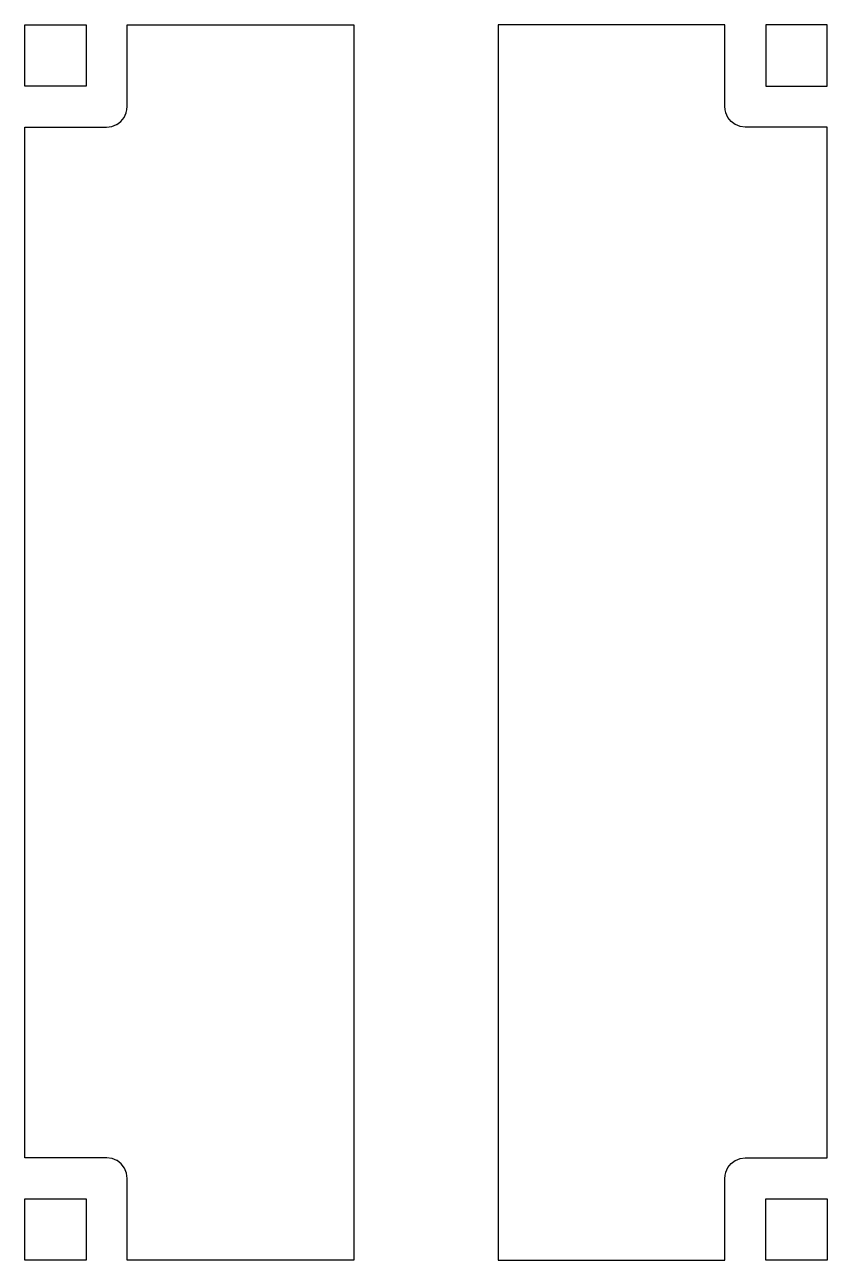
# Model space of a CAD drawing. Header units: millimetres. Extents: x 0 to 195, y 0 to 300.
import ezdxf

# ---------------------------------------------------------------- set-up
doc = ezdxf.new("R2010")
doc.units = ezdxf.units.MM
doc.layers.add('Mesh_cs003', color=7, linetype='CONTINUOUS')

msp = doc.modelspace()

# ---------------------------------------------------------------- linework, layer by layer
at = {"layer": 'Mesh_cs003'}
for p, q in [((0, 299.577, 11.9), (0, 300.074, 11.9)), ((0, 300.074, 11.9), (0.496668, 300.074, 11.9)), ((0.496668, 300.074, 11.9), (14.9, 300.074, 11.9)), ((14.9, 300.074, 11.9), (14.9, 285.671, 11.9)), ((24.9, 299.411, 11.9), (24.9, 300.074, 11.9)), ((24.9, 300.074, 11.9), (30.41, 300.074, 11.9)), ((30.41, 300.074, 11.9), (80, 300.074, 11.9)), ((80, 300.074, 11.9), (80, 30.0075, 11.9)), ((164.59, 300.074, 11.9), (115, 300.074, 11.9)), ((115, 300.074, 11.9), (115, 30.0075, 11.9)), ((170.1, 300.074, 11.9), (164.59, 300.074, 11.9)), ((170.1, 299.411, 11.9), (170.1, 300.074, 11.9)), ((194.503, 300.074, 11.9), (180.1, 300.074, 11.9)), ((180.1, 300.074, 11.9), (180.1, 285.671, 11.9)), ((195, 300.074, 11.9), (194.503, 300.074, 11.9)), ((195, 299.577, 11.9), (195, 300.074, 11.9)), ((0, 285.174, 11.9), (0, 299.577, 11.9)), ((24.9, 280.174, 11.9), (24.9, 299.411, 11.9)), ((170.1, 280.174, 11.9), (170.1, 299.411, 11.9)), ((195, 285.174, 11.9), (195, 299.577, 11.9)), ((0.496668, 285.174, 11.9), (0, 285.174, 11.9)), ((14.9, 285.174, 11.9), (0.496668, 285.174, 11.9)), ((14.9, 285.671, 11.9), (14.9, 285.174, 11.9)), ((180.1, 285.671, 11.9), (180.1, 285.174, 11.9)), ((180.1, 285.174, 11.9), (194.503, 285.174, 11.9)), ((194.503, 285.174, 11.9), (195, 285.174, 11.9)), ((24.691, 278.744, 11.9), (24.844, 279.433, 11.9)), ((24.844, 279.433, 11.9), (24.8488, 279.472, 11.9)), ((24.8488, 279.472, 11.9), (24.9, 280.174, 11.9)), ((170.151, 279.472, 11.9), (170.1, 280.174, 11.9)), ((170.156, 279.433, 11.9), (170.151, 279.472, 11.9)), ((170.309, 278.744, 11.9), (170.156, 279.433, 11.9)), ((22.3599, 275.822, 11.9), (23.3509, 276.558, 11.9)), ((23.3509, 276.558, 11.9), (23.3779, 276.582, 11.9)), ((23.3779, 276.582, 11.9), (24.1501, 277.546, 11.9)), ((24.1501, 277.546, 11.9), (24.1731, 277.578, 11.9)), ((24.1731, 277.578, 11.9), (24.6757, 278.705, 11.9)), ((24.6757, 278.705, 11.9), (24.691, 278.744, 11.9)), ((170.324, 278.705, 11.9), (170.309, 278.744, 11.9)), ((170.827, 277.578, 11.9), (170.324, 278.705, 11.9)), ((170.85, 277.546, 11.9), (170.827, 277.578, 11.9)), ((171.622, 276.582, 11.9), (170.85, 277.546, 11.9)), ((171.649, 276.558, 11.9), (171.622, 276.582, 11.9)), ((172.64, 275.822, 11.9), (171.649, 276.558, 11.9)), ((0, 33.2425, 11.9), (0, 275.174, 11.9)), ((0, 275.174, 11.9), (19.2367, 275.174, 11.9)), ((19.2367, 275.174, 11.9), (19.9, 275.174, 11.9)), ((19.9, 275.174, 11.9), (21.136, 275.331, 11.9)), ((21.136, 275.331, 11.9), (21.1528, 275.334, 11.9)), ((21.1528, 275.334, 11.9), (21.1853, 275.344, 11.9)), ((21.1853, 275.344, 11.9), (22.329, 275.805, 11.9)), ((22.329, 275.805, 11.9), (22.3599, 275.822, 11.9)), ((172.671, 275.805, 11.9), (172.64, 275.822, 11.9)), ((173.815, 275.344, 11.9), (172.671, 275.805, 11.9)), ((173.847, 275.334, 11.9), (173.815, 275.344, 11.9)), ((173.864, 275.331, 11.9), (173.847, 275.334, 11.9)), ((175.084, 275.175, 11.9), (173.864, 275.331, 11.9)), ((175.1, 275.174, 11.9), (175.084, 275.175, 11.9)), ((194.337, 275.174, 11.9), (175.1, 275.174, 11.9)), ((195, 275.174, 11.9), (194.337, 275.174, 11.9)), ((195, 33.2425, 11.9), (195, 275.174, 11.9)), ((0, 24.9, 11.9), (0, 33.2425, 11.9)), ((195, 24.9, 11.9), (195, 33.2425, 11.9)), ((80, 30.0075, 11.9), (80, 0, 11.9)), ((115, 30.0075, 11.9), (115, 0, 11.9)), ((19.2367, 24.9, 11.9), (0, 24.9, 11.9)), ((19.9, 24.9, 11.9), (19.2367, 24.9, 11.9)), ((19.9431, 24.8943, 11.9), (19.9, 24.9, 11.9)), ((21.1941, 24.7296, 11.9), (19.9431, 24.8943, 11.9)), ((21.2343, 24.713, 11.9), (21.1941, 24.7296, 11.9)), ((22.4, 24.2301, 11.9), (21.2343, 24.713, 11.9)), ((22.4345, 24.2036, 11.9), (22.4, 24.2301, 11.9)), ((23.4355, 23.4355, 11.9), (22.4345, 24.2036, 11.9)), ((171.649, 23.5157, 11.9), (172.64, 24.252, 11.9)), ((172.64, 24.252, 11.9), (172.671, 24.2693, 11.9)), ((172.671, 24.2693, 11.9), (173.815, 24.7301, 11.9)), ((173.815, 24.7301, 11.9), (173.847, 24.7403, 11.9)), ((173.847, 24.7403, 11.9), (173.864, 24.7428, 11.9)), ((173.864, 24.7428, 11.9), (175.084, 24.8992, 11.9)), ((175.084, 24.8992, 11.9), (175.1, 24.9, 11.9)), ((175.1, 24.9, 11.9), (194.337, 24.9, 11.9)), ((194.337, 24.9, 11.9), (195, 24.9, 11.9)), ((23.462, 23.401, 11.9), (23.4355, 23.4355, 11.9)), ((24.2301, 22.4, 11.9), (23.462, 23.401, 11.9)), ((24.2468, 22.3598, 11.9), (24.2301, 22.4, 11.9)), ((24.7296, 21.1941, 11.9), (24.2468, 22.3598, 11.9)), ((24.7353, 21.151, 11.9), (24.7296, 21.1941, 11.9)), ((24.9, 19.9, 11.9), (24.7353, 21.151, 11.9)), ((170.156, 20.6413, 11.9), (170.309, 21.3297, 11.9)), ((170.309, 21.3297, 11.9), (170.324, 21.3695, 11.9)), ((170.324, 21.3695, 11.9), (170.827, 22.4958, 11.9)), ((170.827, 22.4958, 11.9), (170.85, 22.5283, 11.9)), ((170.85, 22.5283, 11.9), (171.622, 23.4917, 11.9)), ((171.622, 23.4917, 11.9), (171.649, 23.5157, 11.9)), ((24.9, 19.2367, 11.9), (24.9, 19.9, 11.9)), ((24.9, 0, 11.9), (24.9, 19.2367, 11.9)), ((170.1, 19.9, 11.9), (170.151, 20.6018, 11.9)), ((170.1, 19.2367, 11.9), (170.1, 19.9, 11.9)), ((170.1, 0, 11.9), (170.1, 19.2367, 11.9)), ((170.151, 20.6018, 11.9), (170.156, 20.6413, 11.9)), ((0, 0.496668, 11.9), (0, 14.9, 11.9)), ((0, 14.9, 11.9), (0.496668, 14.9, 11.9)), ((0.496668, 14.9, 11.9), (14.9, 14.9, 11.9)), ((14.9, 14.9, 11.9), (14.9, 14.4033, 11.9)), ((14.9, 14.4033, 11.9), (14.9, 0, 11.9)), ((180.1, 14.4033, 11.9), (180.1, 14.9, 11.9)), ((180.1, 14.9, 11.9), (194.503, 14.9, 11.9)), ((180.1, 0, 11.9), (180.1, 14.4033, 11.9)), ((194.503, 14.9, 11.9), (195, 14.9, 11.9)), ((195, 14.9, 11.9), (195, 0.496668, 11.9)), ((0, 0, 11.9), (0, 0.496668, 11.9)), ((0.496668, 0, 11.9), (0, 0, 11.9)), ((14.9, 0, 11.9), (0.496668, 0, 11.9)), ((30.41, 0, 11.9), (24.9, 0, 11.9)), ((80, 0, 11.9), (30.41, 0, 11.9)), ((115, 0, 11.9), (164.59, 0, 11.9)), ((164.59, 0, 11.9), (170.1, 0, 11.9)), ((194.503, 0, 11.9), (180.1, 0, 11.9)), ((195, 0, 11.9), (194.503, 0, 11.9)), ((195, 0.496668, 11.9), (195, 0, 11.9))]:
    msp.add_line(p, q, dxfattribs=at)

doc.saveas('drawing.dxf')
